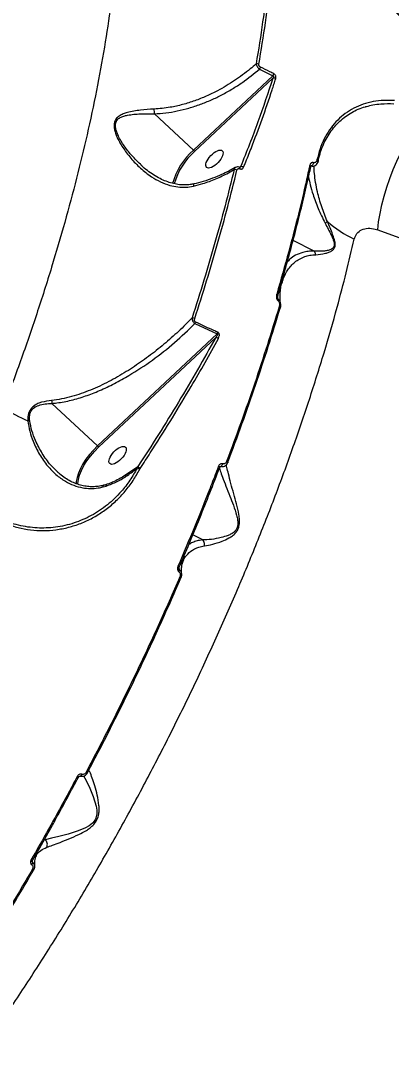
# Model space of a CAD drawing. Header units: millimetres. Extents: x -7447 to 8662, y -5576 to 6370.
# Drawn here: x 1671.4 to 1822.9, y -2212.5 to -1786.6 of the extents above; entities that cross this region are included whole.
import ezdxf

# ---------------------------------------------------------------- set-up
doc = ezdxf.new("R2010")
doc.units = ezdxf.units.MM
doc.layers.add('DiKom', color=7, linetype='Continuous')
doc.layers.add('DIKOM_ОБЪЕКТ', color=7, linetype='Continuous')
doc.styles.add('style1', font='arial.ttf', dxfattribs={"width": 0.8})
doc.dimstyles.new('1-50', dxfattribs={"dimtxt": 300, "dimasz": 200, "dimexe": 100, "dimexo": 0, "dimgap": 100, "dimtad": 1, "dimdec": 0, "dimtxsty": 'style1', "dimcen": 0, "dimclrd": 7, "dimclre": 7, "dimadec": 1, "dimazin": 2, "dimtfac": 1, "dimtdec": 0, "dimtmove": 1, "dimatfit": 3, "dimfxl": 0, "dimlwd": 25, "dimlwe": 18, "dimarcsym": 0})

# ---------------------------------------------------------------- blocks, each defined once
blk = doc.blocks.new('*D10')
at = {"color": 7, "linetype": 'Continuous', "lineweight": 18, "transparency": 16777216}
for p, q in [((-5489.75, 240.8), (-5489.75, 4573.49)), ((4778.18, -2126.78), (4778.18, 4573.49))]:
    blk.add_line(p, q, dxfattribs=at)
at = {"color": 7, "linetype": 'Continuous', "lineweight": 25, "transparency": 16777216}
blk.add_line((4578.18, 4473.49), (-5289.75, 4473.49), dxfattribs=at)
at = {"color": 7, "linetype": 'Continuous', "transparency": 16777216}
for points in [[(-5289.75, 4506.82), (-5289.75, 4440.16), (-5489.75, 4473.49)], [(4578.18, 4506.82), (4578.18, 4440.16), (4778.18, 4473.49)]]:
    blk.add_solid(points, dxfattribs=at)
at = {"layer": 'Defpoints', "color": 0, "linetype": 'Continuous', "transparency": 16777216}
for p in [(-5489.75, 4473.49), (-5489.75, 240.8), (4778.18, -2126.78)]:
    blk.add_point(p, dxfattribs=at)
at = {"color": 0, "linetype": 'Continuous', "lineweight": 15, "transparency": 16777216, "insert": (-777.31, 4726.76), "char_height": 300, "attachment_point": 5, "style": 'style1'}
blk.add_mtext('10300', dxfattribs=at)
blk = doc.blocks.new('*D11')
at = {"color": 7, "linetype": 'Continuous', "lineweight": 18, "transparency": 16777216}
for p, q in [((2045.4, 3512.26), (7772.09, 3512.26)), ((-1858.48, -4091.08), (7772.09, -4091.08))]:
    blk.add_line(p, q, dxfattribs=at)
at = {"color": 7, "linetype": 'Continuous', "lineweight": 25, "transparency": 16777216}
blk.add_line((7672.09, -3891.08), (7672.09, 3312.26), dxfattribs=at)
at = {"color": 7, "linetype": 'Continuous', "transparency": 16777216}
for points in [[(7638.76, 3312.26), (7705.42, 3312.26), (7672.09, 3512.26)], [(7638.76, -3891.08), (7705.42, -3891.08), (7672.09, -4091.08)]]:
    blk.add_solid(points, dxfattribs=at)
at = {"layer": 'Defpoints', "color": 0, "linetype": 'Continuous', "transparency": 16777216}
for p in [(2045.4, 3512.26), (7672.09, 3512.26), (-1858.48, -4091.08)]:
    blk.add_point(p, dxfattribs=at)
at = {"color": 0, "linetype": 'Continuous', "lineweight": 15, "transparency": 16777216, "insert": (7418.92, 3.22), "char_height": 300, "attachment_point": 5, "rotation": 90, "style": 'style1'}
blk.add_mtext('7600', dxfattribs=at)
blk = doc.blocks.new('*D12')
at = {"layer": 'Defpoints', "color": 0, "transparency": 16777216}
for p in [(-7446.93, 5919.72), (-7446.93, 736.93), (6905.53, -2412.68)]:
    blk.add_point(p, dxfattribs=at)
at = {"layer": 'DiKom', "color": 7, "lineweight": 18, "transparency": 16777216}
for p, q in [((-7446.93, 736.93), (-7446.93, 6019.72)), ((6905.53, -2412.68), (6905.53, 6019.72))]:
    blk.add_line(p, q, dxfattribs=at)
at = {"layer": 'DiKom', "color": 7, "lineweight": 25, "transparency": 16777216}
blk.add_line((6705.53, 5919.72), (-7246.93, 5919.72), dxfattribs=at)
at = {"layer": 'DiKom', "color": 7, "transparency": 16777216}
for points in [[(-7246.93, 5953.05), (-7246.93, 5886.39), (-7446.93, 5919.72)], [(6705.53, 5953.05), (6705.53, 5886.39), (6905.53, 5919.72)]]:
    blk.add_solid(points, dxfattribs=at)
at = {"layer": 'DiKom', "color": 0, "transparency": 16777216, "insert": (-918.31, 6173), "char_height": 300, "attachment_point": 5, "style": 'style1'}
blk.add_mtext('14300', dxfattribs=at)
blk = doc.blocks.new('*D13')
at = {"layer": 'Defpoints', "color": 0, "transparency": 16777216}
for p in [(2049.72, 5594.27), (-1141.86, -5576.35), (8561.69, -5576.35)]:
    blk.add_point(p, dxfattribs=at)
at = {"layer": 'DiKom', "color": 7, "lineweight": 18, "transparency": 16777216}
for p, q in [((2049.72, 5594.27), (8661.69, 5594.27)), ((-1141.86, -5576.35), (8661.69, -5576.35))]:
    blk.add_line(p, q, dxfattribs=at)
at = {"layer": 'DiKom', "color": 7, "lineweight": 25, "transparency": 16777216}
blk.add_line((8561.69, 5394.27), (8561.69, -5376.35), dxfattribs=at)
at = {"layer": 'DiKom', "color": 7, "transparency": 16777216}
for points in [[(8528.35, 5394.27), (8595.02, 5394.27), (8561.69, 5594.27)], [(8528.35, -5376.35), (8595.02, -5376.35), (8561.69, -5576.35)]]:
    blk.add_solid(points, dxfattribs=at)
at = {"layer": 'DiKom', "color": 0, "transparency": 16777216, "insert": (8308.52, 8.96), "char_height": 300, "attachment_point": 5, "rotation": 90, "style": 'style1'}
blk.add_mtext('11200', dxfattribs=at)

msp = doc.modelspace()

# ---------------------------------------------------------------- linework, layer by layer
at = {"layer": 'DIKOM_ОБЪЕКТ', "color": 7, "linetype": 'Continuous', "lineweight": 15}
for p, q in [((1774.48, -1809.11), (1742.04, -1839.44)), ((1769.01, -1806.37), (1774.48, -1809.11)), ((1742.48, -1839.95), (1774.47, -1810.05)), ((1742.04, -1839.44), (1725.99, -1824.58)), ((1792.53, -1843.43), (1792.4, -1843.82)), ((1792.99, -1844.04), (1792.97, -1844.09)), ((1720.57, -1845.46), (1720.36, -1845.25)), ((1756.28, -1848.75), (1758.64, -1847.42)), ((1759.07, -1846.56), (1756.45, -1848.04)), ((1761.29, -1846.21), (1760.84, -1846.51)), ((1790.03, -1846.24), (1790.03, -1846.25)), ((1791.36, -1880.7), (1782.76, -1876.32)), ((1742.57, -1910.32), (1751.7, -1914.5)), ((1751.7, -1914.5), (1702.75, -1960.27)), ((1703.19, -1960.78), (1751.09, -1916)), ((1702.75, -1960.27), (1684.05, -1942.95)), ((1719.1, -1968.94), (1713.16, -1972.9)), ((1719.07, -1968.97), (1717.37, -1970.15)), ((1719.07, -1968.97), (1718.94, -1969.38)), ((1719.1, -1968.94), (1719.07, -1968.97)), ((1719.99, -1969.83), (1720.17, -1969.54)), ((1720.17, -1969.54), (1720.19, -1969.5)), ((1694.04, -1975.23), (1694.03, -1975.91)), ((1705.06, -1977.05), (1706.31, -1976.69)), ((1745.78, -1998.73), (1741.75, -1996.67)), ((1681.33, -2121.2), (1680.86, -2121.43)), ((1681.33, -2121.2), (1681.07, -2121.06)), ((1677.66, -2127.79), (1677.71, -2127.68))]:
    msp.add_line(p, q, dxfattribs=at)
at = {"layer": 'DIKOM_ОБЪЕКТ', "color": 7, "linetype": 'Continuous', "lineweight": 15, "flags": 128}
for points in [[(1817.36, -1872.06), (1817.76, -1868.75), (1818.34, -1865.31), (1819.1, -1861.79), (1820.02, -1858.21), (1821.1, -1854.59), (1822.33, -1850.99), (1823.69, -1847.42), (1825.18, -1843.92), (1826.78, -1840.53), (1828.47, -1837.27), (1830.25, -1834.18), (1832.09, -1831.27), (1833.98, -1828.59), (1835.9, -1826.14), (1837.83, -1823.96)], [(1792.4, -1843.82), (1792.55, -1843.95), (1792.67, -1844.09), (1792.76, -1844.23), (1792.81, -1844.37), (1792.82, -1844.51), (1792.79, -1844.63), (1792.79, -1844.64)], [(1792.53, -1843.43), (1792.68, -1843.51), (1792.8, -1843.61), (1792.89, -1843.71), (1792.96, -1843.82), (1792.99, -1843.92), (1792.99, -1844.03), (1792.99, -1844.04)], [(1756.46, -1848.03), (1756.4, -1848.07), (1756.31, -1848.22), (1756.26, -1848.45), (1756.28, -1848.75)], [(1760.78, -1846.49), (1760.79, -1846.5), (1760.87, -1846.58), (1760.92, -1846.7), (1760.93, -1846.87), (1760.92, -1847.07)], [(1791.01, -1844.56), (1790.98, -1844.83), (1790.91, -1845.1), (1790.8, -1845.36), (1790.67, -1845.59), (1790.53, -1845.77), (1790.38, -1845.88), (1790.24, -1845.92), (1790.21, -1845.92)], [(1742.12, -1853.27), (1742.12, -1853.27), (1742.04, -1853.35), (1741.99, -1853.53), (1741.98, -1853.8), (1741.99, -1854.15)], [(1817.36, -1872.06), (1830.47, -1876.8), (1843.66, -1881.2), (1856.94, -1885.27), (1870.29, -1888.99), (1883.7, -1892.37), (1897.17, -1895.4), (1910.69, -1898.09), (1924.25, -1900.42), (1937.85, -1902.41), (1951.48, -1904.04), (1965.12, -1905.32), (1978.78, -1906.25), (1992.44, -1906.83), (2006.1, -1907.05)], [(1776.05, -1898.24), (1776.2, -1898.33), (1776.33, -1898.42), (1776.43, -1898.52), (1776.49, -1898.62), (1776.52, -1898.71), (1776.51, -1898.79)], [(1777.05, -1903.41), (1777.19, -1903.49), (1777.32, -1903.58), (1777.41, -1903.67), (1777.48, -1903.76), (1777.52, -1903.85), (1777.52, -1903.93), (1777.52, -1903.95)], [(1777.52, -1903.95), (1777.49, -1904), (1777.42, -1904.06)], [(1702.75, -1960.27), (1701.04, -1961.99), (1699.45, -1963.82), (1698.01, -1965.72), (1696.76, -1967.66), (1695.72, -1969.58), (1694.91, -1971.45), (1694.36, -1973.23), (1694.07, -1974.87), (1694.04, -1975.23)], [(1694.73, -1975.81), (1694.73, -1975.6), (1694.92, -1973.99), (1695.39, -1972.21), (1696.13, -1970.32), (1697.14, -1968.36), (1698.38, -1966.38), (1699.82, -1964.43), (1701.44, -1962.54), (1703.19, -1960.78)], [(1755.56, -1966.69), (1755.71, -1966.77), (1755.83, -1966.85), (1755.93, -1966.93), (1756.01, -1967.01), (1756.05, -1967.07), (1756.06, -1967.13), (1756.03, -1967.17), (1755.98, -1967.21)], [(1752.28, -1968.52), (1752.43, -1968.6), (1752.56, -1968.69), (1752.66, -1968.77), (1752.74, -1968.85), (1752.77, -1968.91), (1752.77, -1968.97), (1752.77, -1968.97)], [(1753.89, -1967.62), (1753.83, -1967.85), (1753.74, -1968.08), (1753.64, -1968.28), (1753.53, -1968.45), (1753.41, -1968.58), (1753.29, -1968.66), (1753.19, -1968.68), (1753.15, -1968.67)], [(1706.31, -1976.69), (1706.32, -1976.41), (1706.35, -1976.2), (1706.42, -1976.07), (1706.48, -1976.04)], [(1735.66, -2009.52), (1735.82, -2009.6), (1735.95, -2009.68), (1736.06, -2009.75), (1736.13, -2009.82), (1736.18, -2009.87), (1736.18, -2009.91), (1736.18, -2009.91)], [(1736.43, -2013.84), (1736.58, -2013.92), (1736.7, -2013.99), (1736.81, -2014.06), (1736.89, -2014.12), (1736.93, -2014.18), (1736.95, -2014.21), (1736.95, -2014.22)], [(1736.95, -2014.22), (1736.93, -2014.24), (1736.89, -2014.25)], [(1697.02, -2095.17), (1698.12, -2097.05), (1699.59, -2100.12), (1701.02, -2103.58), (1702.16, -2107.55), (1702.4, -2109.08), (1702.41, -2110.7), (1702.06, -2112.36), (1701.85, -2112.86), (1700.95, -2114.18), (1700.68, -2114.45), (1699.31, -2115.54), (1697.81, -2116.37), (1694.77, -2117.62), (1690.72, -2118.89), (1686.98, -2119.88), (1683.91, -2120.64), (1681.34, -2121.2), (1681.34, -2121.2), (1681.34, -2121.2)], [(1696.29, -2094.47), (1696.21, -2094.66), (1696.13, -2094.82), (1696.04, -2094.97), (1695.94, -2095.08), (1695.85, -2095.17), (1695.77, -2095.21), (1695.69, -2095.22), (1695.67, -2095.22)], [(1698.06, -2093.7), (1698.21, -2093.77), (1698.34, -2093.84), (1698.45, -2093.89), (1698.54, -2093.93), (1698.6, -2093.96), (1698.63, -2093.96), (1698.63, -2093.95), (1698.59, -2093.93)], [(1675.51, -2129.56), (1675.67, -2129.63), (1675.81, -2129.69), (1675.92, -2129.74), (1676.02, -2129.77), (1676.08, -2129.78), (1676.11, -2129.76), (1676.11, -2129.76)], [(1676.11, -2133.27), (1676.26, -2133.35), (1676.4, -2133.41), (1676.51, -2133.45), (1676.61, -2133.48), (1676.67, -2133.49), (1676.71, -2133.48), (1676.71, -2133.48)], [(1676.71, -2133.48), (1676.72, -2133.45), (1676.71, -2133.43)]]:
    msp.add_lwpolyline(points, dxfattribs=at)
at = {"layer": 'DIKOM_ОБЪЕКТ', "color": 7, "linetype": 'Continuous', "lineweight": 15}
for centre, radius, start, end in [((1768.05, -1805.7), 1.53, 61.6862, 106.1123), ((1767.21, -1805.15), 2.18, 325.7335, 350.11), ((1774.9, -1811.34), 1.37, 55.673, 108.7155), ((1772.63, -1807.9), 2.21, 326.7296, 350.823), ((1718, -1824.01), 8.01, 355.9127, 9.5472), ((1760.12, -1860.36), 27.65, 130.8456, 164.7655), ((1740.33, -1841.35), 2.57, 33.01, 48.1012), ((1759.96, -1860.19), 26.74, 130.8194, 164.9642), ((1758.94, -1849.15), 1.76, 61.6712, 99.972), ((1761.6, -1847.65), 1.48, 53.0658, 102.1643), ((1789.4, -1846.24), 0.635, 0.2414, 73.4535), ((1792.71, -1863.16), 6.83, 297.1087, 306.5327), ((1828.93, -1831.04), 49.49, 229.4635, 244.7072), ((1775.61, -1900.42), 1.09, 332.1937, 356.7416), ((1741.44, -1910.33), 2.32, 61.8197, 90.691), ((1740.53, -1909.03), 2.41, 327.8116, 343.7696), ((1751.08, -1917.78), 1.78, 50.4006, 89.9638), ((1749.58, -1913.25), 2.46, 329.2953, 344.9905), ((1750.74, -1784.56), 182.31, 241.617, 245.2027), ((1674.87, -1962.34), 12.29, 89.4236, 92.778), ((1701.03, -1962.18), 2.57, 32.996, 48.1116), ((1718.26, -1972.39), 3.08, 55.9025, 77.3275), ((1718.6, -1971.22), 2.3, 46.9221, 78.0933), ((1718.61, -1971.27), 2.38, 48.1617, 78.1027), ((1734.95, -2010.96), 1.35, 325.2465, 356.8363), ((1695.62, -2093.57), 2, 236.759, 254.9134), ((1674.66, -2130.4), 1.55, 318.0537, 357.5665)]:
    msp.add_arc(centre, radius, start, end, dxfattribs=at)
for centre in [(1750.57, -1843.1), (1710.96, -1964.17)]:
    msp.add_ellipse(centre, major_axis=(-3.2, -3.38), ratio=0.44303, dxfattribs=at)
for points, knots in [([(1680.26, -1630.13), (1681.23, -1630.81), (1684.24, -1632.91), (1688.68, -1637.56), (1693.62, -1643.94), (1698.02, -1651.43), (1701.88, -1659.98), (1705.17, -1669.6), (1707.86, -1680.32), (1709.93, -1692.13), (1711.35, -1705.09), (1712.06, -1719.05), (1712.08, -1733.65), (1711.42, -1748.72), (1710.15, -1764.15), (1708.24, -1780.36), (1705.67, -1797.33), (1702.43, -1815), (1698.61, -1832.88), (1694.26, -1850.88), (1689.41, -1868.93), (1683.98, -1887.43), (1677.94, -1906.33), (1671.34, -1925.58), (1666.5, -1938.5), (1664.08, -1944.96)], [0, 0, 0, 0, 0.020905, 0.064164, 0.107456, 0.150714, 0.195221, 0.239765, 0.284272, 0.330388, 0.376506, 0.423285, 0.470064, 0.514, 0.557971, 0.601907, 0.647124, 0.692377, 0.737595, 0.780736, 0.823909, 0.867051, 0.911356, 0.955695, 1, 1, 1, 1]), ([(1774.46, -1739.63), (1774.26, -1744.63), (1773.86, -1754.61), (1772.43, -1770.5), (1770.44, -1786.97), (1768.57, -1798.48), (1767.63, -1804.23)], [0, 0, 0, 0, 0.248615, 0.497231, 0.748615, 1, 1, 1, 1]), ([(1768.78, -1804.35), (1769.71, -1798.65), (1771.57, -1787.26), (1773.56, -1770.81), (1775, -1754.84), (1775.41, -1744.72), (1775.62, -1739.67)], [0, 0, 0, 0, 0.248616, 0.497232, 0.748616, 1, 1, 1, 1]), ([(1804.53, -1746.02), (1804.77, -1747.61), (1805.27, -1750.8), (1806.86, -1755.96), (1809.06, -1761.27), (1811.89, -1766.66), (1815.31, -1772.02), (1819.28, -1777.23), (1823.75, -1782.2), (1828.65, -1786.81), (1833.91, -1790.97), (1839.45, -1794.59), (1845.18, -1797.67), (1849.07, -1799.15), (1851.02, -1799.89)], [0, 0, 0, 0, 0.083618, 0.167166, 0.250418, 0.333852, 0.417303, 0.500488, 0.583737, 0.667138, 0.750457, 0.833395, 0.916627, 1, 1, 1, 1]), ([(1850.87, -1799.52), (1849.26, -1798.92), (1846.27, -1797.8), (1842.2, -1795.77), (1838.91, -1793.9), (1836.28, -1792.22), (1834.04, -1790.67), (1830.54, -1788.05), (1825.8, -1783.97), (1820.88, -1778.77), (1817.04, -1773.97), (1814.16, -1769.84), (1812.13, -1766.48), (1810.67, -1763.78), (1809.5, -1761.44), (1808.19, -1758.52), (1806.86, -1754.94), (1805.62, -1750.77), (1805.19, -1747.96), (1804.96, -1746.45)], [0, 0, 0, 0, 0.070178, 0.129736, 0.178605, 0.217133, 0.249348, 0.282177, 0.382655, 0.48415, 0.552014, 0.618992, 0.681541, 0.710916, 0.746132, 0.792444, 0.849981, 0.919298, 1, 1, 1, 1]), ([(1767.63, -1804.23), (1766.84, -1804.91), (1764.04, -1807.33), (1758.86, -1811.15), (1752.77, -1814.79), (1747.28, -1817.44), (1742.5, -1819.35), (1737.57, -1820.88), (1732.01, -1822.16), (1728.1, -1822.49), (1725.9, -1822.68)], [0, 0, 0, 0, 0.067271, 0.23861, 0.412175, 0.521215, 0.630244, 0.742524, 0.854783, 1, 1, 1, 1]), ([(1767.63, -1804.23), (1767.66, -1804.4), (1767.73, -1804.74), (1768.03, -1805.32), (1768.43, -1805.86), (1768.78, -1806.2), (1768.97, -1806.34), (1769.01, -1806.37)], [0, 0, 0, 0, 0.243555, 0.48758, 0.719799, 0.941836, 1, 1, 1, 1]), ([(1769.36, -1805.52), (1769.31, -1805.49), (1769.19, -1805.42), (1769, -1805.24), (1768.84, -1804.97), (1768.75, -1804.66), (1768.77, -1804.46), (1768.78, -1804.35)], [0, 0, 0, 0, 0.120755, 0.307557, 0.522898, 0.737397, 1, 1, 1, 1]), ([(1774.82, -1808.25), (1774.27, -1807.98), (1772.44, -1807.09), (1770.63, -1806.16), (1769.36, -1805.52)], [0, 0, 0, 0, 0.299639, 1, 1, 1, 1]), ([(1725.99, -1824.58), (1727.55, -1824.48), (1730.68, -1824.29), (1735.43, -1823.48), (1740.17, -1822.32), (1744.83, -1820.79), (1749.33, -1818.96), (1753.69, -1816.85), (1757.94, -1814.45), (1763.18, -1811.09), (1766.73, -1808.22), (1769.01, -1806.37)], [0, 0, 0, 0, 0.100651, 0.201316, 0.305244, 0.409185, 0.509638, 0.610099, 0.712666, 0.815241, 1, 1, 1, 1]), ([(1774.48, -1809.11), (1774.52, -1809.12), (1774.59, -1809.12), (1774.67, -1809.17), (1774.71, -1809.24), (1774.74, -1809.32), (1774.74, -1809.47), (1774.67, -1809.73), (1774.55, -1809.93), (1774.47, -1810.05)], [0, 0, 0, 0, 0.10452, 0.174086, 0.229817, 0.304804, 0.396728, 0.608699, 1, 1, 1, 1]), ([(1775.67, -1810.22), (1775.71, -1810.01), (1775.78, -1809.68), (1775.65, -1809.14), (1775.41, -1808.72), (1775.11, -1808.41), (1774.9, -1808.3), (1774.82, -1808.25)], [0, 0, 0, 0, 0.303857, 0.50233, 0.701678, 0.873274, 1, 1, 1, 1]), ([(1774.47, -1810.05), (1772.52, -1815.97), (1768.62, -1827.84), (1763.74, -1840.08), (1761.29, -1846.21)], [0, 0, 0, 0, 0.499175, 1, 1, 1, 1]), ([(1762.49, -1846.47), (1762.7, -1845.96), (1763.74, -1843.41), (1766.36, -1836.81), (1770.14, -1826.75), (1773.43, -1817.23), (1775.18, -1811.76), (1775.67, -1810.22)], [0, 0, 0, 0, 0.041372, 0.206869, 0.538149, 0.869428, 1, 1, 1, 1]), ([(1725.9, -1822.68), (1724.01, -1822.8), (1721.14, -1822.98), (1717.54, -1823.48), (1715.16, -1823.99), (1713.16, -1824.63), (1711.53, -1825.45), (1710.17, -1826.67), (1709.48, -1828.4), (1709.5, -1830.27), (1709.9, -1832.04), (1710.62, -1833.99), (1711.67, -1836.12), (1713.54, -1839.19), (1716.34, -1842.87), (1720.28, -1846.92), (1724.38, -1850.12), (1728.45, -1852.45), (1732.05, -1853.85), (1735.56, -1854.58), (1738.81, -1854.74), (1740.95, -1854.34), (1741.99, -1854.15)], [0, 0, 0, 0, 0.086693, 0.131401, 0.176075, 0.2082, 0.240903, 0.274421, 0.308252, 0.337743, 0.365054, 0.393036, 0.432879, 0.472763, 0.554547, 0.639695, 0.726413, 0.788999, 0.85285, 0.902092, 0.95259, 1, 1, 1, 1]), ([(1824.25, -1819.14), (1822.42, -1819.1), (1819.06, -1819.04), (1814.46, -1819.78), (1810.39, -1820.98), (1806.64, -1822.74), (1803.24, -1825.03), (1800.22, -1827.82), (1797.61, -1831.08), (1795.44, -1834.8), (1793.68, -1838.9), (1792.91, -1841.92), (1792.53, -1843.43)], [0, 0, 0, 0, 0.11668, 0.215085, 0.313797, 0.412201, 0.51006, 0.608227, 0.706084, 0.803954, 0.902131, 1, 1, 1, 1]), ([(1792.88, -1844.21), (1793.47, -1842.04), (1794.35, -1838.76), (1796.23, -1834.89), (1798.41, -1831.31), (1801.08, -1828.22), (1804.17, -1825.67), (1807.56, -1823.52), (1810.46, -1822.16), (1812.63, -1821.65), (1812.78, -1821.61)], [0, 0, 0, 0, 0.194356, 0.29444, 0.394524, 0.589021, 0.689144, 0.789265, 0.985048, 1, 1, 1, 1]), ([(1812.78, -1821.61), (1813.66, -1821.38), (1815.56, -1820.88), (1819.26, -1820.39), (1822.2, -1820.45), (1823.99, -1820.48)], [0, 0, 0, 0, 0.249769, 0.543061, 1, 1, 1, 1]), ([(1720.36, -1845.25), (1718.91, -1843.86), (1716.34, -1841.4), (1713.26, -1837.27), (1711.38, -1834.11), (1710.44, -1831.7), (1710.06, -1830.18), (1710.02, -1828.64), (1710.41, -1827.64), (1711.06, -1826.78), (1711.97, -1826.1), (1713.46, -1825.52), (1715.32, -1825.08), (1717.59, -1824.78), (1721.18, -1824.56), (1724.06, -1824.57), (1725.99, -1824.58)], [0, 0, 0, 0, 0.15012, 0.266942, 0.385703, 0.424682, 0.464428, 0.507598, 0.549976, 0.558055, 0.608591, 0.655866, 0.704164, 0.776982, 0.849862, 1, 1, 1, 1]), ([(1792.4, -1843.82), (1792.3, -1844), (1792.12, -1844.31), (1791.71, -1844.57), (1791.33, -1844.64), (1791.1, -1844.59), (1791.01, -1844.56)], [0, 0, 0, 0, 0.346699, 0.631183, 0.851286, 1, 1, 1, 1]), ([(1792.76, -1844.62), (1792.81, -1844.53), (1792.94, -1844.3), (1792.99, -1844.04), (1793.01, -1843.88)], [0, 0, 0, 0, 0.398665, 1, 1, 1, 1]), ([(1742.12, -1853.24), (1741.62, -1853.36), (1740.41, -1853.63), (1738.43, -1853.73), (1736.17, -1853.61), (1733.81, -1853.18), (1731.39, -1852.44), (1728.88, -1851.38), (1726.31, -1850.01), (1723.74, -1848.28), (1721.79, -1846.77), (1720.76, -1845.77), (1720.5, -1845.53)], [0, 0, 0, 0, 0.063628, 0.153371, 0.248801, 0.349859, 0.456666, 0.569248, 0.69318, 0.821837, 0.956343, 1, 1, 1, 1]), ([(1758.64, -1847.42), (1757.42, -1852.33), (1754.98, -1862.15), (1750.83, -1877.21), (1746.36, -1892.48), (1743.06, -1902.84), (1741.41, -1908.01)], [0, 0, 0, 0, 0.249121, 0.498242, 0.749121, 1, 1, 1, 1]), ([(1756.45, -1848.01), (1755.49, -1848.5), (1753.35, -1849.57), (1749.87, -1850.99), (1746.06, -1852.27), (1743.46, -1852.98), (1742.13, -1853.28), (1742.12, -1853.28)], [0, 0, 0, 0, 0.217122, 0.480027, 0.740459, 0.99821, 1, 1, 1, 1]), ([(1742.53, -1908.29), (1744.17, -1903.14), (1747.45, -1892.84), (1751.93, -1877.58), (1756.09, -1862.46), (1758.55, -1852.55), (1759.78, -1847.6)], [0, 0, 0, 0, 0.249121, 0.498243, 0.749122, 1, 1, 1, 1]), ([(1759.1, -1846.59), (1759.05, -1846.61), (1758.87, -1846.69), (1758.7, -1846.99), (1758.66, -1847.29), (1758.64, -1847.42)], [0, 0, 0, 0, 0.18406, 0.666454, 1, 1, 1, 1]), ([(1760.77, -1846.5), (1760.74, -1846.48), (1760.49, -1846.34), (1759.95, -1846.29), (1759.38, -1846.36), (1759.15, -1846.55), (1759.1, -1846.59)], [0, 0, 0, 0, 0.067325, 0.479015, 0.899952, 1, 1, 1, 1]), ([(1759.78, -1847.6), (1759.79, -1847.55), (1759.84, -1847.38), (1760.01, -1847.16), (1760.28, -1847.01), (1760.6, -1846.96), (1760.81, -1847.03), (1760.92, -1847.07)], [0, 0, 0, 0, 0.104373, 0.345371, 0.575938, 0.787756, 1, 1, 1, 1]), ([(1760.97, -1846.5), (1760.96, -1846.5), (1760.94, -1846.52), (1760.89, -1846.53), (1760.8, -1846.5), (1760.78, -1846.48)], [0, 0, 0, 0, 0.35904, 0.804421, 1, 1, 1, 1]), ([(1760.92, -1847.07), (1761.07, -1847.12), (1761.37, -1847.22), (1761.82, -1847.15), (1762.23, -1846.92), (1762.4, -1846.63), (1762.49, -1846.47)], [0, 0, 0, 0, 0.23223, 0.463995, 0.714038, 1, 1, 1, 1]), ([(1761.29, -1846.21), (1761.22, -1846.29), (1761.12, -1846.41), (1761, -1846.48), (1760.97, -1846.5)], [0, 0, 0, 0, 0.771972, 1, 1, 1, 1]), ([(1789.58, -1845.63), (1789.46, -1846.18), (1788.86, -1848.91), (1787.24, -1856.08), (1784.54, -1867.24), (1780.71, -1882), (1777.72, -1892.43), (1776.05, -1898.24)], [0, 0, 0, 0, 0.032158, 0.160793, 0.418284, 0.675775, 1, 1, 1, 1]), ([(1776.5, -1898.8), (1777.24, -1896.25), (1778.97, -1890.37), (1781.48, -1881.26), (1784.06, -1871.47), (1786.46, -1861.81), (1788.45, -1853.39), (1789.57, -1848.25), (1790.01, -1846.25)], [0, 0, 0, 0, 0.141474, 0.327344, 0.512666, 0.697276, 0.881927, 1, 1, 1, 1]), ([(1791.01, -1844.56), (1790.97, -1844.55), (1790.8, -1844.51), (1790.5, -1844.51), (1790.11, -1844.68), (1789.76, -1845.05), (1789.64, -1845.43), (1789.58, -1845.63)], [0, 0, 0, 0, 0.057926, 0.224475, 0.430031, 0.700503, 1, 1, 1, 1]), ([(1790.03, -1846.24), (1790.04, -1846.21), (1790.06, -1846.07), (1790.17, -1845.92), (1790.18, -1845.92), (1790.19, -1845.91)], [0, 0, 0, 0, 0.107252, 0.604656, 1, 1, 1, 1]), ([(1790.17, -1845.91), (1790.18, -1845.91), (1790.18, -1845.91), (1790.22, -1845.93), (1790.24, -1845.94), (1790.24, -1845.94)], [0, 0, 0, 0, 0.533472, 0.938516, 1, 1, 1, 1]), ([(1790.18, -1845.88), (1790.39, -1845.94), (1790.84, -1846.07), (1791.54, -1845.91), (1792.16, -1845.53), (1792.58, -1845.08), (1792.72, -1844.74), (1792.77, -1844.63)], [0, 0, 0, 0, 0.191915, 0.417888, 0.643329, 0.880375, 1, 1, 1, 1]), ([(1796.77, -1868.65), (1795.95, -1866.63), (1794.72, -1863.58), (1793.5, -1859.53), (1792.63, -1856.15), (1791.92, -1852.53), (1791.48, -1849.19), (1791.31, -1846.96), (1791.31, -1846.12), (1791.31, -1845.91)], [0, 0, 0, 0, 0.23635, 0.358326, 0.480271, 0.647426, 0.818904, 0.956188, 1, 1, 1, 1]), ([(1741.99, -1854.15), (1743.25, -1853.82), (1746.39, -1852.99), (1751.22, -1851.25), (1754.59, -1849.59), (1756.28, -1848.75)], [0, 0, 0, 0, 0.251276, 0.623476, 1, 1, 1, 1]), ([(1789.07, -1850.5), (1789.3, -1851.54), (1789.77, -1853.73), (1791.03, -1858.05), (1792.91, -1863.32), (1794.84, -1867.25), (1795.82, -1869.24)], [0, 0, 0, 0, 0.191505, 0.402204, 0.696867, 1, 1, 1, 1]), ([(1795.82, -1869.24), (1796.68, -1870.86), (1797.87, -1873.09), (1799.16, -1875.9), (1799.63, -1877.4), (1799.64, -1878.53), (1799.27, -1879.37), (1798.39, -1880.04), (1797.09, -1880.46), (1794.63, -1880.84), (1792.7, -1880.81), (1791.37, -1880.7), (1791.37, -1880.7)], [0, 0, 0, 0, 0.236996, 0.325298, 0.393845, 0.435167, 0.476489, 0.536493, 0.630005, 0.725761, 0.999684, 1, 1, 1, 1]), ([(1792, -1882.17), (1793.32, -1882.05), (1795.09, -1881.9), (1797.46, -1881.17), (1798.73, -1880.55), (1799.6, -1879.68), (1799.97, -1878.71), (1800.01, -1877.47), (1799.65, -1875.83), (1798.55, -1872.79), (1797.52, -1870.39), (1796.77, -1868.65)], [0, 0, 0, 0, 0.265789, 0.359376, 0.454308, 0.517756, 0.563283, 0.608577, 0.680315, 0.768875, 1, 1, 1, 1]), ([(1807.79, -1875.78), (1808.09, -1874.98), (1808.69, -1873.33), (1810.75, -1871.82), (1813.37, -1871.21), (1815.69, -1871.48), (1817.02, -1871.94), (1817.36, -1872.06)], [0, 0, 0, 0, 0.218703, 0.444779, 0.679408, 0.919198, 1, 1, 1, 1]), ([(1495.57, -2360.18), (1499.01, -2358.56), (1505.9, -2355.31), (1516.61, -2349.15), (1527.68, -2342), (1539.1, -2333.75), (1550.83, -2324.43), (1562.63, -2314.22), (1574.44, -2303.2), (1586.23, -2291.44), (1598.19, -2278.73), (1610.28, -2265.1), (1622.46, -2250.55), (1634.47, -2235.42), (1646.28, -2219.76), (1657.84, -2203.65), (1669.36, -2186.83), (1680.77, -2169.34), (1692.05, -2151.21), (1702.95, -2132.84), (1713.44, -2114.3), (1723.51, -2095.65), (1733.31, -2076.6), (1742.8, -2057.2), (1751.93, -2037.52), (1760.52, -2017.97), (1768.54, -1998.61), (1776, -1979.51), (1783.01, -1960.36), (1789.53, -1941.23), (1795.51, -1922.2), (1800.46, -1904.98), (1804.55, -1889.5), (1806.71, -1880.36), (1807.79, -1875.78)], [0, 0, 0, 0, 0.031178, 0.062381, 0.093559, 0.125644, 0.157755, 0.18984, 0.22102, 0.252224, 0.283405, 0.31549, 0.347601, 0.379686, 0.410889, 0.442116, 0.473319, 0.505426, 0.537558, 0.569665, 0.60092, 0.632198, 0.663452, 0.69561, 0.727794, 0.759952, 0.791284, 0.822641, 0.853973, 0.886209, 0.918471, 0.950707, 0.97533, 1, 1, 1, 1]), ([(1778.22, -1893.68), (1778.4, -1893.05), (1778.96, -1891.12), (1780.21, -1888.79), (1781.87, -1886.66), (1783.44, -1885.17), (1785.3, -1883.91), (1787.37, -1882.98), (1789.58, -1882.36), (1791.19, -1882.23), (1792, -1882.17)], [0, 0, 0, 0, 0.103933, 0.319625, 0.438685, 0.557731, 0.679097, 0.800414, 0.899758, 1, 1, 1, 1]), ([(1791.36, -1880.7), (1790.51, -1880.72), (1788.83, -1880.76), (1786.25, -1881.3), (1783.69, -1882.34), (1781.63, -1883.72), (1780.7, -1884.81), (1780.37, -1885.21)], [0, 0, 0, 0, 0.164571, 0.329242, 0.590912, 0.853507, 1, 1, 1, 1]), ([(1791.37, -1880.7), (1791.37, -1880.7), (1791.36, -1880.7), (1791.36, -1880.7), (1791.36, -1880.7), (1791.36, -1880.7)], [0, 0, 0, 0, 0.239289, 0.563816, 1, 1, 1, 1]), ([(1792, -1882.17), (1792, -1882.12), (1791.96, -1881.85), (1791.81, -1881.3), (1791.52, -1880.92), (1791.37, -1880.7)], [0, 0, 0, 0, 0.079397, 0.497195, 1, 1, 1, 1]), ([(1777.63, -1902.25), (1777.58, -1901.88), (1777.43, -1900.65), (1777.41, -1898.7), (1777.59, -1896.4), (1777.86, -1894.74), (1778.14, -1893.91), (1778.19, -1893.74)], [0, 0, 0, 0, 0.111117, 0.376358, 0.648384, 0.928069, 1, 1, 1, 1]), ([(1776.05, -1898.24), (1776.01, -1898.38), (1775.9, -1898.83), (1775.88, -1899.54), (1776.04, -1900.22), (1776.27, -1900.67), (1776.47, -1900.84), (1776.57, -1900.93)], [0, 0, 0, 0, 0.160575, 0.508136, 0.731858, 0.865392, 1, 1, 1, 1]), ([(1776.46, -1899.92), (1776.45, -1899.89), (1776.4, -1899.69), (1776.4, -1899.29), (1776.49, -1898.97), (1776.53, -1898.8)], [0, 0, 0, 0, 0.073239, 0.501299, 1, 1, 1, 1]), ([(1776.7, -1900.48), (1776.68, -1900.37), (1776.59, -1899.93), (1776.51, -1899.5), (1776.45, -1899.17)], [0, 0, 0, 0, 0.254339, 1, 1, 1, 1]), ([(1777.05, -1903.41), (1775.47, -1908.58), (1772.31, -1918.93), (1767.09, -1934.69), (1761.55, -1950.61), (1757.56, -1961.33), (1755.56, -1966.69)], [0, 0, 0, 0, 0.249099, 0.4982, 0.7491, 1, 1, 1, 1]), ([(1776.7, -1900.48), (1776.68, -1900.46), (1776.64, -1900.42), (1776.57, -1900.32), (1776.5, -1900.14), (1776.47, -1900), (1776.46, -1899.92)], [0, 0, 0, 0, 0.110771, 0.237569, 0.557649, 1, 1, 1, 1]), ([(1776.57, -1900.93), (1776.67, -1901.01), (1776.86, -1901.17), (1777.07, -1901.59), (1777.22, -1902.22), (1777.19, -1902.87), (1777.08, -1903.28), (1777.05, -1903.41)], [0, 0, 0, 0, 0.138895, 0.276786, 0.496615, 0.841876, 1, 1, 1, 1]), ([(1777.65, -1902.17), (1777.6, -1901.91), (1777.51, -1901.45), (1777.16, -1900.86), (1776.85, -1900.61), (1776.7, -1900.48)], [0, 0, 0, 0, 0.394893, 0.688163, 1, 1, 1, 1]), ([(1777.5, -1903.94), (1777.52, -1903.89), (1777.67, -1903.54), (1777.74, -1902.92), (1777.67, -1902.37), (1777.64, -1902.17)], [0, 0, 0, 0, 0.091526, 0.670309, 1, 1, 1, 1]), ([(1755.98, -1967.21), (1757.96, -1961.89), (1761.92, -1951.27), (1767.43, -1935.43), (1772.66, -1919.66), (1775.84, -1909.26), (1777.42, -1904.06)], [0, 0, 0, 0, 0.2491, 0.4982, 0.7491, 1, 1, 1, 1]), ([(1741.41, -1908.01), (1740.75, -1908.69), (1738.25, -1911.26), (1733.71, -1915.57), (1727.63, -1920.75), (1721.24, -1925.59), (1714.5, -1930.07), (1707.41, -1934.12), (1699.95, -1937.61), (1693.44, -1939.86), (1688.08, -1941.17), (1685.34, -1941.53), (1683.97, -1941.71)], [0, 0, 0, 0, 0.041995, 0.159524, 0.277494, 0.395317, 0.513121, 0.633877, 0.754565, 0.875869, 0.937948, 1, 1, 1, 1]), ([(1684.05, -1942.95), (1684.74, -1942.88), (1687.41, -1942.62), (1692.05, -1941.71), (1697.87, -1939.98), (1703.77, -1937.68), (1709.7, -1934.88), (1717.01, -1930.81), (1725.3, -1925.32), (1734.35, -1918.23), (1739.84, -1912.95), (1742.57, -1910.32)], [0, 0, 0, 0, 0.031073, 0.11984, 0.208956, 0.29793, 0.396824, 0.495744, 0.663632, 0.831972, 1, 1, 1, 1]), ([(1741.41, -1908.01), (1741.42, -1908.24), (1741.44, -1908.7), (1741.72, -1909.42), (1742.13, -1909.99), (1742.44, -1910.21), (1742.57, -1910.32)], [0, 0, 0, 0, 0.282926, 0.56751, 0.811182, 1, 1, 1, 1]), ([(1742.85, -1909.7), (1742.8, -1909.67), (1742.69, -1909.61), (1742.55, -1909.43), (1742.45, -1909.19), (1742.41, -1908.78), (1742.48, -1908.49), (1742.53, -1908.29)], [0, 0, 0, 0, 0.121205, 0.252279, 0.411564, 0.599352, 1, 1, 1, 1]), ([(1751.96, -1913.88), (1751.4, -1913.64), (1748.6, -1912.39), (1745.56, -1910.99), (1743.1, -1909.82), (1742.85, -1909.7)], [0, 0, 0, 0, 0.183173, 0.915876, 1, 1, 1, 1]), ([(1751.09, -1916), (1748.64, -1920.39), (1743.76, -1929.16), (1735.92, -1942.39), (1727.75, -1955.66), (1721.98, -1964.52), (1719.1, -1968.94)], [0, 0, 0, 0, 0.249268, 0.498536, 0.749268, 1, 1, 1, 1]), ([(1720.19, -1969.5), (1720.54, -1968.97), (1722.29, -1966.32), (1726.76, -1959.41), (1733.45, -1948.77), (1740.54, -1936.99), (1746.8, -1926.2), (1750.41, -1919.67), (1752.22, -1916.41)], [0, 0, 0, 0, 0.029988, 0.149947, 0.390056, 0.630165, 0.815083, 1, 1, 1, 1]), ([(1751.7, -1914.5), (1751.71, -1914.51), (1751.74, -1914.51), (1751.79, -1914.52), (1751.82, -1914.54), (1751.84, -1914.57), (1751.86, -1914.61), (1751.87, -1914.74), (1751.79, -1914.97), (1751.62, -1915.29), (1751.38, -1915.64), (1751.18, -1915.88), (1751.09, -1916)], [0, 0, 0, 0, 0.025454, 0.051772, 0.078263, 0.086472, 0.115027, 0.152916, 0.302996, 0.490772, 0.748985, 1, 1, 1, 1]), ([(1752.22, -1916.41), (1752.37, -1916.07), (1752.58, -1915.6), (1752.61, -1914.88), (1752.51, -1914.44), (1752.3, -1914.11), (1752.11, -1913.96), (1751.99, -1913.9), (1751.96, -1913.88)], [0, 0, 0, 0, 0.402992, 0.573319, 0.745132, 0.853344, 0.961718, 1, 1, 1, 1]), ([(1683.97, -1941.71), (1682.58, -1941.91), (1680.64, -1942.18), (1678.31, -1943.01), (1676.75, -1943.84), (1675.32, -1945.15), (1674.35, -1947.22), (1674.22, -1948.95), (1674.27, -1949.95), (1674.28, -1950.07)], [0, 0, 0, 0, 0.286514, 0.400276, 0.516301, 0.657464, 0.799394, 0.976348, 1, 1, 1, 1]), ([(1683.97, -1941.71), (1683.97, -1941.74), (1684, -1941.95), (1684.04, -1942.38), (1684.04, -1942.75), (1684.04, -1942.95)], [0, 0, 0, 0, 0.084368, 0.497284, 1, 1, 1, 1]), ([(1675, -1950.05), (1674.95, -1949.31), (1674.85, -1947.97), (1675.42, -1946.11), (1676.71, -1944.62), (1678.76, -1943.65), (1681.3, -1943.11), (1683.12, -1942.97), (1684.04, -1942.95), (1684.04, -1942.95)], [0, 0, 0, 0, 0.159557, 0.287538, 0.415042, 0.593464, 0.79621, 0.999726, 1, 1, 1, 1]), ([(1684.04, -1942.95), (1684.04, -1942.95), (1684.04, -1942.95), (1684.04, -1942.95), (1684.05, -1942.95), (1684.05, -1942.95)], [0, 0, 0, 0, 0.351492, 0.815269, 1, 1, 1, 1]), ([(1674.28, -1950.07), (1674.48, -1951.49), (1674.87, -1954.35), (1676.52, -1958.97), (1678.87, -1963.84), (1682.08, -1968.41), (1685.67, -1972.08), (1689.27, -1974.71), (1692.98, -1976.49), (1696.45, -1977.47), (1699.83, -1977.79), (1702.65, -1977.62), (1704.39, -1977.21), (1705.06, -1977.05)], [0, 0, 0, 0, 0.089955, 0.180157, 0.30684, 0.433486, 0.539377, 0.645177, 0.730568, 0.815883, 0.885728, 0.955518, 1, 1, 1, 1]), ([(1686.43, -1970.96), (1685.48, -1970.05), (1683.13, -1967.79), (1680.05, -1963.45), (1677.56, -1958.68), (1675.77, -1954.19), (1675.25, -1951.43), (1675, -1950.05)], [0, 0, 0, 0, 0.16765, 0.413077, 0.658587, 0.829544, 1, 1, 1, 1]), ([(1753.89, -1967.62), (1753.74, -1967.59), (1753.42, -1967.53), (1752.94, -1967.69), (1752.52, -1968.02), (1752.36, -1968.35), (1752.28, -1968.52)], [0, 0, 0, 0, 0.233845, 0.482499, 0.741349, 1, 1, 1, 1]), ([(1753.1, -1968.64), (1753.37, -1968.7), (1753.92, -1968.81), (1754.77, -1968.56), (1755.52, -1968.03), (1755.83, -1967.48), (1755.98, -1967.21)], [0, 0, 0, 0, 0.238006, 0.490686, 0.746291, 1, 1, 1, 1]), ([(1755.56, -1966.69), (1755.48, -1966.86), (1755.31, -1967.2), (1754.88, -1967.55), (1754.39, -1967.72), (1754.05, -1967.65), (1753.89, -1967.62)], [0, 0, 0, 0, 0.258355, 0.516757, 0.767825, 1, 1, 1, 1]), ([(1656.8, -1987.56), (1658.35, -1988.54), (1661.45, -1990.5), (1666.42, -1992.59), (1671.5, -1994.04), (1676.63, -1994.82), (1681.83, -1994.98), (1687.03, -1994.46), (1692.15, -1993.32), (1697.13, -1991.55), (1701.88, -1989.17), (1706.35, -1986.22), (1710.46, -1982.77), (1714.12, -1978.85), (1717.36, -1974.57), (1719.12, -1971.41), (1719.99, -1969.83)], [0, 0, 0, 0, 0.075107, 0.150214, 0.221282, 0.292577, 0.363645, 0.43477, 0.506123, 0.577249, 0.64834, 0.719658, 0.790751, 0.860429, 0.930319, 1, 1, 1, 1]), ([(1718.94, -1969.38), (1718, -1971.06), (1716.1, -1974.46), (1712.09, -1979.57), (1707.84, -1983.66), (1703.6, -1986.76), (1699.12, -1989.46), (1694.34, -1991.52), (1689.38, -1992.89), (1684.34, -1993.8), (1679.23, -1994), (1674.17, -1993.5), (1669.23, -1992.53), (1663.3, -1990.55), (1659.06, -1987.96), (1656.94, -1986.66)], [0, 0, 0, 0, 0.07606, 0.153232, 0.25829, 0.312392, 0.366494, 0.471525, 0.525615, 0.579703, 0.684726, 0.738804, 0.792883, 0.896441, 1, 1, 1, 1]), ([(1705.21, -1976.37), (1705.18, -1976.38), (1704.45, -1976.63), (1702.97, -1976.87), (1700.79, -1977.06), (1698.57, -1976.93), (1696.31, -1976.53), (1694.01, -1975.82), (1691.72, -1974.81), (1689.48, -1973.48), (1687.7, -1972.19), (1686.73, -1971.27), (1686.42, -1970.97)], [0, 0, 0, 0, 0.004247, 0.10764, 0.212514, 0.318926, 0.432348, 0.551385, 0.675942, 0.805095, 0.937538, 1, 1, 1, 1]), ([(1706.31, -1976.69), (1707.83, -1976.12), (1710.87, -1974.98), (1715.08, -1972.39), (1717.65, -1970.38), (1718.94, -1969.38)], [0, 0, 0, 0, 0.331743, 0.663845, 1, 1, 1, 1]), ([(1717.37, -1970.15), (1717.27, -1970.21), (1716.05, -1971.06), (1714.8, -1971.87), (1713.64, -1972.61)], [0, 0, 0, 0, 0.076133, 1, 1, 1, 1]), ([(1752.28, -1968.52), (1752.05, -1969.12), (1750.9, -1972.13), (1747.67, -1980.45), (1742.45, -1993.51), (1737.93, -2004.18), (1735.66, -2009.52)], [0, 0, 0, 0, 0.044142, 0.220715, 0.610013, 1, 1, 1, 1]), ([(1736.18, -2009.91), (1737.55, -2006.69), (1740.41, -1999.99), (1744.59, -1989.83), (1748.73, -1979.43), (1751.46, -1972.48), (1752.76, -1969), (1752.77, -1968.97)], [0, 0, 0, 0, 0.235368, 0.490104, 0.743997, 0.997559, 1, 1, 1, 1]), ([(1752.57, -1969.48), (1752.69, -1969.81), (1753.04, -1970.82), (1753.93, -1973.26), (1755.25, -1976.68), (1756.78, -1980.59), (1758.37, -1984.52), (1759.5, -1987.83), (1760.12, -1990.56), (1760.23, -1992.4), (1759.92, -1993.59), (1759.49, -1994.51), (1758.77, -1995.42), (1757.52, -1996.29), (1755.66, -1997.13), (1752.83, -1997.94), (1749.27, -1998.56), (1746.89, -1998.7), (1745.79, -1998.73), (1745.79, -1998.73)], [0, 0, 0, 0, 0.03826, 0.118468, 0.218843, 0.319299, 0.406696, 0.493846, 0.533265, 0.57267, 0.598476, 0.603221, 0.633768, 0.669745, 0.705965, 0.779105, 0.8895, 0.999891, 1, 1, 1, 1]), ([(1746.5, -2001.16), (1747.59, -2000.96), (1749.78, -2000.54), (1753.29, -1999.45), (1756.08, -1998.23), (1757.94, -1997.08), (1759.22, -1995.98), (1760.24, -1994.51), (1760.82, -1992.62), (1760.86, -1990.49), (1760.48, -1987.53), (1759.62, -1983.96), (1758.45, -1979.73), (1757.28, -1975.56), (1756.34, -1971.94), (1755.73, -1969.38), (1755.52, -1968.34), (1755.45, -1968)], [0, 0, 0, 0, 0.106943, 0.21633, 0.289325, 0.326349, 0.364251, 0.397797, 0.431678, 0.473916, 0.514487, 0.599943, 0.687361, 0.784394, 0.883397, 0.961133, 1, 1, 1, 1]), ([(1752.78, -1968.97), (1752.78, -1968.96), (1752.81, -1968.87), (1752.89, -1968.76), (1753.01, -1968.67), (1753.07, -1968.65), (1753.13, -1968.67), (1753.15, -1968.68)], [0, 0, 0, 0, 0.04879, 0.295706, 0.554499, 0.842616, 1, 1, 1, 1]), ([(1706.47, -1976.03), (1706.19, -1976.12), (1705.78, -1976.25), (1705.35, -1976.35), (1705.22, -1976.39)], [0, 0, 0, 0, 0.684441, 1, 1, 1, 1]), ([(1714.68, -1971.95), (1714.54, -1972.05), (1713.52, -1972.77), (1711.61, -1973.87), (1709.1, -1975.09), (1707.41, -1975.79), (1706.57, -1976), (1706.47, -1976.02)], [0, 0, 0, 0, 0.054077, 0.407731, 0.713478, 0.966242, 1, 1, 1, 1]), ([(1705.06, -1977.05), (1705.06, -1977.02), (1705.05, -1976.84), (1705.08, -1976.58), (1705.14, -1976.4), (1705.21, -1976.41), (1705.23, -1976.42)], [0, 0, 0, 0, 0.076295, 0.474115, 0.899513, 1, 1, 1, 1]), ([(1737.82, -2007.35), (1737.88, -2007.18), (1738.18, -2006.34), (1739.3, -2004.71), (1741.06, -2003.07), (1743.28, -2001.96), (1744.94, -2001.43), (1746.08, -2001.23), (1746.5, -2001.16)], [0, 0, 0, 0, 0.050562, 0.247518, 0.571241, 0.737402, 0.903542, 1, 1, 1, 1]), ([(1745.78, -1998.73), (1745.35, -1998.78), (1744.18, -1998.93), (1742.5, -1999.38), (1741.05, -1999.97), (1740.34, -2000.47), (1740.11, -2000.64)], [0, 0, 0, 0, 0.191926, 0.513953, 0.83603, 1, 1, 1, 1]), ([(1745.79, -1998.73), (1745.79, -1998.73), (1745.79, -1998.73), (1745.79, -1998.73), (1745.78, -1998.73), (1745.78, -1998.73)], [0, 0, 0, 0, 0.295975, 0.706172, 1, 1, 1, 1]), ([(1746.5, -2001.16), (1746.51, -2001.11), (1746.56, -2000.79), (1746.54, -2000.18), (1746.29, -1999.36), (1745.96, -1998.94), (1745.79, -1998.73)], [0, 0, 0, 0, 0.056255, 0.368573, 0.684289, 1, 1, 1, 1]), ([(1735.66, -2009.52), (1735.61, -2009.66), (1735.5, -2009.98), (1735.45, -2010.5), (1735.54, -2011.01), (1735.73, -2011.44), (1735.95, -2011.63), (1736.06, -2011.73)], [0, 0, 0, 0, 0.182537, 0.423766, 0.627461, 0.813425, 1, 1, 1, 1]), ([(1736.09, -2010.62), (1736.09, -2010.61), (1736.07, -2010.53), (1736.07, -2010.33), (1736.1, -2010.09), (1736.17, -2009.96), (1736.19, -2009.92)], [0, 0, 0, 0, 0.041104, 0.347749, 0.792476, 1, 1, 1, 1]), ([(1736.3, -2011.04), (1736.28, -2010.95), (1736.22, -2010.63), (1736.17, -2010.32), (1736.12, -2010.08)], [0, 0, 0, 0, 0.256378, 1, 1, 1, 1]), ([(1737.2, -2012.65), (1737.16, -2012.19), (1737.05, -2011.12), (1737.15, -2009.66), (1737.39, -2008.35), (1737.68, -2007.66), (1737.8, -2007.38)], [0, 0, 0, 0, 0.213122, 0.500641, 0.793903, 1, 1, 1, 1]), ([(1736.43, -2013.84), (1733.49, -2020.52), (1727.62, -2033.87), (1718.2, -2053.89), (1708.4, -2073.88), (1701.5, -2087.09), (1698.06, -2093.7)], [0, 0, 0, 0, 0.248597, 0.497193, 0.748597, 1, 1, 1, 1]), ([(1698.59, -2093.93), (1701.99, -2087.41), (1708.8, -2074.38), (1718.55, -2054.51), (1727.99, -2034.46), (1733.92, -2020.99), (1736.89, -2014.25)], [0, 0, 0, 0, 0.248597, 0.497194, 0.748597, 1, 1, 1, 1]), ([(1736.06, -2011.73), (1736.16, -2011.83), (1736.37, -2012.01), (1736.56, -2012.43), (1736.64, -2012.91), (1736.59, -2013.4), (1736.48, -2013.71), (1736.43, -2013.84)], [0, 0, 0, 0, 0.18894, 0.377426, 0.57917, 0.816446, 1, 1, 1, 1]), ([(1736.3, -2011.04), (1736.27, -2011.01), (1736.23, -2010.97), (1736.16, -2010.86), (1736.12, -2010.75), (1736.1, -2010.65), (1736.1, -2010.62)], [0, 0, 0, 0, 0.203127, 0.352125, 0.786255, 1, 1, 1, 1]), ([(1737.18, -2012.65), (1737.16, -2012.47), (1737.11, -2012.07), (1736.81, -2011.49), (1736.47, -2011.19), (1736.3, -2011.04)], [0, 0, 0, 0, 0.273733, 0.632182, 1, 1, 1, 1]), ([(1736.91, -2014.21), (1736.99, -2014.06), (1737.19, -2013.64), (1737.27, -2013.07), (1737.19, -2012.71), (1737.17, -2012.63)], [0, 0, 0, 0, 0.306937, 0.864319, 1, 1, 1, 1]), ([(1694.53, -2095.25), (1694.21, -2095.84), (1692.65, -2098.77), (1688.75, -2106.01), (1682.76, -2116.89), (1677.93, -2125.33), (1675.51, -2129.56)], [0, 0, 0, 0, 0.050767, 0.253847, 0.626695, 1, 1, 1, 1]), ([(1681.98, -2124.32), (1682.74, -2124.05), (1684.28, -2123.49), (1687.4, -2122.29), (1691.02, -2120.87), (1694.72, -2119.28), (1697.7, -2117.74), (1699.76, -2116.35), (1701.3, -2114.99), (1702.66, -2113.06), (1703.29, -2110.89), (1703.43, -2108.9), (1703.3, -2106.25), (1702.67, -2102.9), (1701.66, -2099.15), (1700.59, -2095.94), (1699.76, -2093.79), (1699.31, -2093.03), (1699.17, -2092.81)], [0, 0, 0, 0, 0.078368, 0.158845, 0.244395, 0.331669, 0.395816, 0.428402, 0.461906, 0.499924, 0.543957, 0.575775, 0.608342, 0.694608, 0.783298, 0.871361, 0.961738, 1, 1, 1, 1]), ([(1696.29, -2094.47), (1696.25, -2094.46), (1696.07, -2094.41), (1695.71, -2094.39), (1695.23, -2094.53), (1694.8, -2094.82), (1694.62, -2095.1), (1694.53, -2095.25)], [0, 0, 0, 0, 0.053539, 0.289795, 0.52636, 0.763124, 1, 1, 1, 1]), ([(1695.1, -2095.51), (1695.11, -2095.5), (1695.13, -2095.44), (1695.22, -2095.34), (1695.35, -2095.25), (1695.49, -2095.2), (1695.6, -2095.19), (1695.65, -2095.22), (1695.67, -2095.22)], [0, 0, 0, 0, 0.039357, 0.232425, 0.422778, 0.628091, 0.865333, 1, 1, 1, 1]), ([(1695.62, -2095.19), (1695.68, -2095.21), (1695.99, -2095.3), (1696.6, -2095.34), (1697.41, -2095.11), (1698.12, -2094.64), (1698.44, -2094.16), (1698.59, -2093.93)], [0, 0, 0, 0, 0.054236, 0.291099, 0.527636, 0.76374, 1, 1, 1, 1]), ([(1698.06, -2093.7), (1697.96, -2093.84), (1697.78, -2094.13), (1697.35, -2094.42), (1696.87, -2094.56), (1696.51, -2094.54), (1696.32, -2094.49), (1696.29, -2094.47)], [0, 0, 0, 0, 0.236358, 0.472601, 0.70916, 0.945857, 1, 1, 1, 1]), ([(1685.33, -2113.32), (1685.45, -2113.12), (1688.78, -2107.24), (1691.97, -2101.25), (1695.05, -2095.46)], [0, 0, 0, 0, 0.034829, 1, 1, 1, 1]), ([(1676.11, -2129.76), (1676.39, -2129.28), (1678.59, -2125.5), (1681.68, -2120.04), (1684.45, -2115.04), (1685.37, -2113.38)], [0, 0, 0, 0, 0.089436, 0.699306, 1, 1, 1, 1]), ([(1677.71, -2127.68), (1677.75, -2127.6), (1678.13, -2126.74), (1679.42, -2125.49), (1681.12, -2124.71), (1681.98, -2124.32)], [0, 0, 0, 0, 0.050265, 0.519922, 1, 1, 1, 1]), ([(1681.34, -2121.2), (1681.34, -2121.2), (1681.34, -2121.2), (1681.33, -2121.2), (1681.33, -2121.2)], [0, 0, 0, 0, 0.41012, 1, 1, 1, 1]), ([(1681.98, -2124.32), (1682, -2124.28), (1682.12, -2124.01), (1682.25, -2123.45), (1682.19, -2122.63), (1681.9, -2121.82), (1681.53, -2121.41), (1681.34, -2121.2)], [0, 0, 0, 0, 0.042891, 0.267988, 0.512004, 0.756001, 1, 1, 1, 1]), ([(1677.13, -2131.98), (1677.1, -2131.68), (1677.01, -2130.88), (1677.09, -2129.78), (1677.33, -2128.68), (1677.62, -2128.11), (1677.76, -2127.83)], [0, 0, 0, 0, 0.161525, 0.439512, 0.726243, 1, 1, 1, 1]), ([(1676.11, -2133.27), (1674.33, -2136.32), (1669.12, -2145.22), (1660.31, -2159.74), (1649.57, -2176.73), (1638.6, -2193.4), (1631.13, -2204.15), (1627.4, -2209.53)], [0, 0, 0, 0, 0.114454, 0.334765, 0.555075, 0.777538, 1, 1, 1, 1]), ([(1628.09, -2209.5), (1631.78, -2204.18), (1639.16, -2193.55), (1650.07, -2176.99), (1660.82, -2159.99), (1669.69, -2145.39), (1674.92, -2136.45), (1676.69, -2133.41)], [0, 0, 0, 0, 0.220311, 0.440621, 0.663083, 0.885545, 1, 1, 1, 1]), ([(1675.51, -2129.56), (1675.48, -2129.61), (1675.37, -2129.81), (1675.27, -2130.2), (1675.3, -2130.69), (1675.47, -2131.13), (1675.7, -2131.33), (1675.81, -2131.43)], [0, 0, 0, 0, 0.082577, 0.321731, 0.551313, 0.775603, 1, 1, 1, 1]), ([(1675.81, -2131.43), (1675.93, -2131.53), (1676.15, -2131.73), (1676.32, -2132.17), (1676.35, -2132.64), (1676.25, -2133.02), (1676.14, -2133.22), (1676.11, -2133.27)], [0, 0, 0, 0, 0.225689, 0.451388, 0.680173, 0.917574, 1, 1, 1, 1]), ([(1676.04, -2130.14), (1676.03, -2130.11), (1676.02, -2130.04), (1676.04, -2129.9), (1676.1, -2129.8), (1676.12, -2129.77)], [0, 0, 0, 0, 0.310518, 0.738709, 1, 1, 1, 1]), ([(1676.21, -2130.46), (1676.17, -2130.43), (1676.13, -2130.39), (1676.07, -2130.29), (1676.04, -2130.22), (1676.03, -2130.15), (1676.03, -2130.14)], [0, 0, 0, 0, 0.388136, 0.447247, 0.927678, 1, 1, 1, 1]), ([(1676.21, -2130.46), (1676.2, -2130.42), (1676.16, -2130.2), (1676.12, -2129.99), (1676.09, -2129.81)], [0, 0, 0, 0, 0.201129, 1, 1, 1, 1]), ([(1677.03, -2131.87), (1677.02, -2131.8), (1677.02, -2131.49), (1676.76, -2130.96), (1676.39, -2130.63), (1676.21, -2130.46)], [0, 0, 0, 0, 0.119451, 0.558772, 1, 1, 1, 1]), ([(1676.68, -2133.46), (1676.79, -2133.28), (1677.04, -2132.82), (1677.14, -2132.23), (1677.04, -2131.9), (1677.03, -2131.86)], [0, 0, 0, 0, 0.378319, 0.93056, 1, 1, 1, 1])]:
    msp.add_open_spline(points, degree=3, knots=knots, dxfattribs=at)

# ---------------------------------------------------------------- dimensions: what is measured, and where the dimension line sits
at = {"color": 7, "linetype": 'Continuous', "lineweight": 15}
for base, p1, p2, angle, text, picture, middle in [((-5489.75, 4473.49), (4778.18, -2126.78), (-5489.75, 240.8), 180, '10300', '*D10', (-777.31, 4473.49)), ((7672.09, 3512.26), (-1858.48, -4091.08), (2045.4, 3512.26), 270, '7600', '*D11', (7672.09, 3.22))]:
    dim = msp.add_linear_dim(base=base, p1=p1, p2=p2, angle=angle, text=text, dimstyle='1-50', dxfattribs=at)
    dim.commit()
    dim.dimension.update_dxf_attribs({"geometry": picture, "text_midpoint": middle, "dimtype": 160})
at = {"layer": 'DiKom'}
for base, p1, p2, angle, text, picture, middle in [((-7446.93, 5919.72), (6905.53, -2412.68), (-7446.93, 736.93), 180, '14300', '*D12', (-918.31, 5919.72)), ((8561.69, -5576.35), (2049.72, 5594.27), (-1141.86, -5576.35), 270, '11200', '*D13', (8561.69, 8.96))]:
    dim = msp.add_linear_dim(base=base, p1=p1, p2=p2, angle=angle, text=text, dimstyle='1-50', dxfattribs=at)
    dim.commit()
    dim.dimension.update_dxf_attribs({"geometry": picture, "text_midpoint": middle, "dimtype": 160})

doc.saveas('drawing.dxf')
